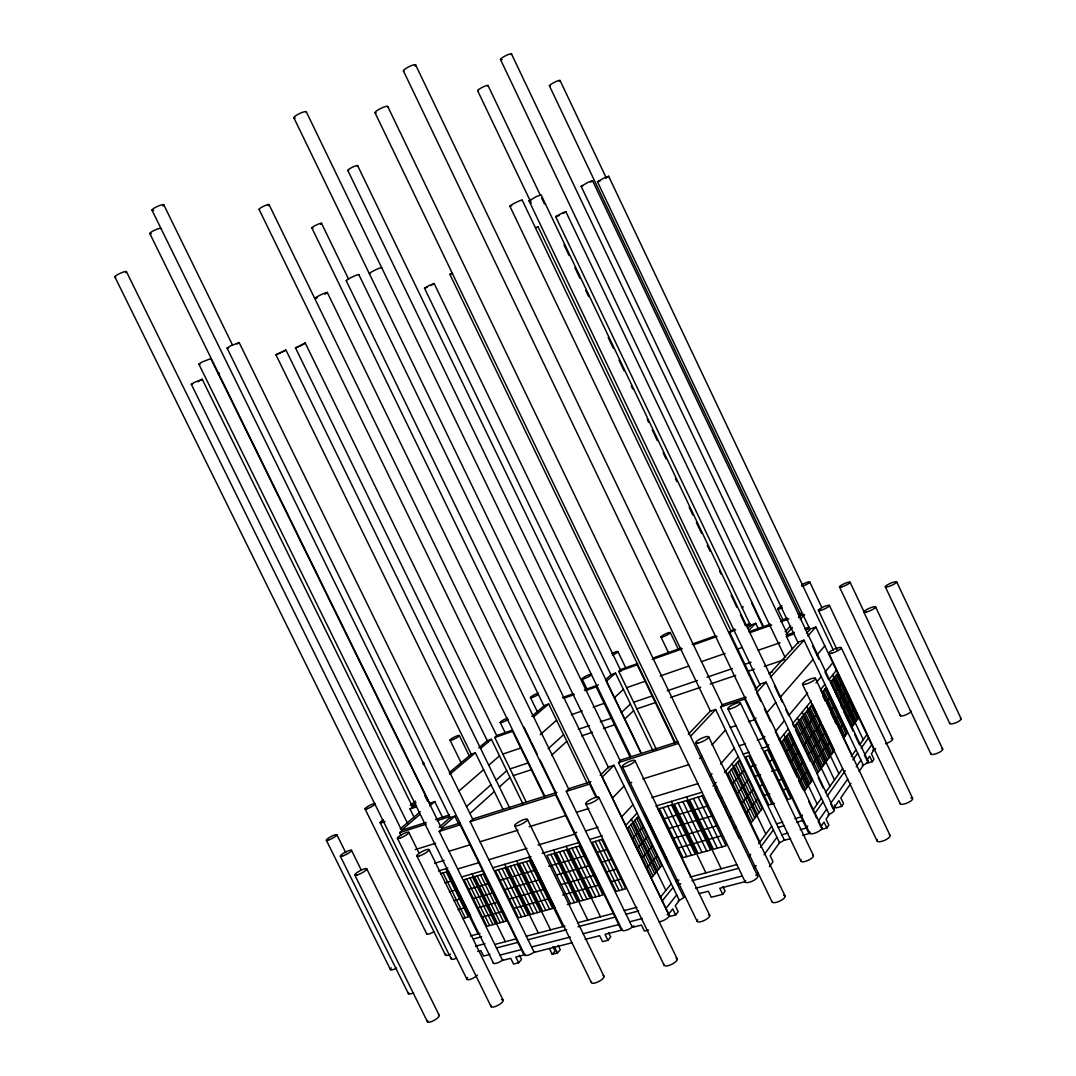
<?xml version="1.0" encoding="UTF-8"?>
<svg xmlns="http://www.w3.org/2000/svg" width="1076" height="1076" viewBox="0 0 1076 1076"><rect width="100%" height="100%" fill="white"/><g stroke="black" fill="none" stroke-linecap="round" stroke-linejoin="round"><path stroke-width="1.5" d="M611.477 675.688L424.509 288.22L429.042 285.543L434.153 283.526L621.027 671.155M434.153 283.526L432.942 284.441M675.459 742.965L449.889 274.38L452.135 272.874M821.069 829.583L826.879 827.995L828.856 825.104L826.045 819.213L829.26 814.586L766.058 682.117L760.396 684L755.137 689.783M834.599 805.104L835.971 807.982L841.661 806.395L843.544 803.637L840.813 797.894L850.914 783.288M866.799 763.288L872.259 761.687L873.954 759.212L871.372 753.765L874.115 749.797L815.864 627.026L810.537 628.868L806.489 633.32M859.078 771.492L863.409 765.265L803.987 640.166L798.567 642.022L769.259 674.249M866.879 760.248L869.664 756.213L872.259 761.687M826.65 809.125L818.15 821.27L820.786 826.798L824.055 822.091L826.879 827.995M847.659 779.105L830.578 803.53L833.16 808.95L838.917 800.625L841.661 806.395M856.214 766.892L860.961 760.1M871.708 744.74L864.445 755.123L866.261 758.97M807.699 826.099L806.327 828.049L800.194 829.731M823.153 801.781L814.599 813.833L808.587 801.243M827.094 796.227L845.238 770.672M852.891 759.898L857.666 753.173M861.163 748.237L868.48 737.934M812.864 810.201L821.445 798.204M825.4 792.676L842.642 768.56M851.264 756.495L856.052 749.797M866.906 734.612L859.576 744.874L854.546 734.289M769.475 866.637L773.012 861.715L770.147 855.743L779.562 842.777L715.661 709.487L710.066 711.33L688.344 734.357M802.414 815.043L801.028 816.966L794.908 818.675M755.877 875.38L757.84 872.676M760.234 685.183L529.029 200.835L536.695 196.397L541.12 194.931L834.29 809.757M754.142 868.345L756.119 865.642M764.041 854.842L776.926 837.289M804.35 790.981L807.928 786.166L784.942 738.015L781.23 742.561M817.101 773.792L820.894 768.681L798.405 721.498L794.478 726.327M760.436 847.323L773.388 829.905M748.681 856.994L750.671 854.317M758.674 843.651L771.667 826.301M699.158 893.631L708.331 891.237L711.236 897.263L722.709 894.304L725.09 891.103L722.911 886.57M799.764 781.378L803.368 776.603M804.175 775.54L807.726 770.833M812.609 764.377L816.428 759.32M817.289 758.177L821.055 753.2M821.903 752.084L825.601 747.174M826.435 746.072L830.094 741.243L821.983 724.229M839.657 728.587L843.14 723.96M847.485 718.217L850.565 714.141M851.25 713.227L854.29 709.205M795.177 771.761L798.809 767.053M799.616 765.991L803.207 761.337M808.116 754.948L811.963 749.959M812.837 748.829L816.63 743.906M817.478 742.803L821.217 737.948M822.051 736.858L825.722 732.083M835.366 719.562L838.89 714.989M846.368 705.291L843.261 709.313L851.708 727.107L854.761 722.991L833.591 678.378L830.416 682.265L842.562 707.833M847.054 704.377L850.121 700.409M740.611 836.348L739.037 838.379L724.794 808.748L726.408 806.771M668.573 913.363L670.039 916.375L675.661 914.936L678.189 911.681L675.284 905.669L679.386 900.464L613.979 765.305L608.505 767.053L600.179 775.366M790.578 762.144L794.236 757.491M795.056 756.441L798.674 751.842M803.624 745.52L807.498 740.584M808.372 739.468L812.192 734.599M813.053 733.509L816.818 728.721M817.666 727.645L821.365 722.911L817.625 715.056M831.075 710.537L834.626 706.017M839.024 700.409L842.158 696.428M842.858 695.526L845.938 691.599M734.289 828.52L735.876 826.489M746.731 812.743L751.68 806.475M752.797 805.077L757.652 798.917M665.829 908.574L676.696 894.896M785.978 752.528L789.676 747.914M790.497 746.878L794.128 742.332M799.132 736.092L803.032 731.209M803.907 730.106L807.767 725.291M808.627 724.215L812.42 719.481M813.268 718.418L817.007 713.738L812.488 704.255L808.722 708.869L830.82 755.285L834.438 750.402L830.712 742.548M826.785 701.512L830.363 697.046M834.801 691.491L837.948 687.564M838.661 686.676L841.768 682.789M662.144 900.975L673.078 887.404M729.541 818.634L731.142 816.644M742.077 803.046L747.067 796.845M748.183 795.446L753.079 789.367M660.355 897.276L671.303 883.759M737.41 793.335L742.44 787.202M743.556 785.816L748.492 779.804M779.306 739.952L788.372 728.896M811.371 700.893L792.555 723.812L793.98 726.798M820.786 689.434L824.969 684.336M836.429 670.375L828.681 679.817L825.01 672.083L832.811 662.749M768.842 744.821L767.376 746.596L761.31 748.466M585.156 939.402L599.641 935.716L602.533 941.648L607.953 940.289L610.684 936.981L608.518 932.542M784.444 720.664L775.325 731.599L797.155 777.316M807.592 692.944L788.654 715.634L785.789 709.609M816.012 682.87L821.27 676.562M721.66 796.913L720.032 798.863L715.11 788.627L716.75 786.69M732.756 783.61L737.8 777.544M738.943 776.186L743.906 770.228M535.646 227.641L538.121 226.861L537.422 227.453M764.861 736.482L763.382 738.23L757.329 740.127M646.878 867.794L651.464 862.414M652.5 861.203L657.019 855.891M712.958 786.112L716.118 782.427M724.538 772.568L738.23 756.562M766.515 713.159L775.769 702.48M813.106 659.386L780.033 697.557L774.532 685.99M816.899 655.015L824.808 645.882M642.13 857.989L646.743 852.663M647.779 851.452L652.338 846.207M798.325 643.233L581.148 186.296L588.572 182.059L592.553 180.728L868.023 760.907M709.891 776.321L712.016 773.873M720.49 764.121L734.262 748.277M549.392 948.507L552.23 954.318L557.435 953.013L560.287 949.731L558.148 945.374M750.752 625.896L555.687 216.706L562.237 213.021L565.895 211.73L763.745 627.16M552.23 954.318L555.095 951.049L552.956 946.692M756.051 718.055L754.545 719.763L748.506 721.687M637.369 848.17L642.022 842.898M643.058 841.714L647.644 836.509M592.553 180.728L590.711 182.086M565.895 211.73L565.142 212.362M632.607 838.352L637.288 833.133M638.337 831.95L642.95 826.812M460.326 822.925L442.397 828.587L439.223 831.425L502.613 960.411L510.75 958.339L513.561 964.069L518.605 962.791L521.524 959.536L519.426 955.246M699.723 758.58L701.955 756.092M712.043 744.901L725.48 729.972M766.058 682.117L756.657 692.527L760.88 701.364M770.389 677.329L803.987 640.166M807.834 635.916L815.864 627.026M809.932 629.379L597.476 181.75L604.806 177.567L608.666 176.289L833.254 649.944M790.645 838.581L784.431 840.275L720.57 706.999L744.659 699.091L746.179 697.423M625.6 825.574L637.086 813.039M493.494 963.249L198.845 364.091L202.113 361.993L210.815 358.604L441.792 828.789M608.666 176.289L607.752 177.042M621.471 817.061L633.024 804.646M720.57 706.999L722.911 704.498L745.439 697.087M792.582 649.393L786.448 636.508L788.372 634.45L794.317 632.379M690.658 736.145L715.661 709.487M785.883 634.611L792.501 627.564M800.221 619.332L804.633 614.625M785.144 631.706L790.685 625.815M798.459 617.584L800.678 615.23L803.207 614.329M799.589 615.176L801.405 613.253L798.311 614.356M407.723 823.745L191.313 384.266L194.272 382.41L202.207 379.25L412.78 807.309M524.9 955.259L227.076 348.086L230.479 345.907L239.154 342.558L472.673 819.132M624.04 786.085L612.352 798.231L602.143 777.168L613.979 765.305M576.615 832.205L574.705 834.182L538.121 845.05M202.207 379.25L200.405 380.474M239.154 342.558L237.07 344.011M748.842 630.227L755.742 623.313L758.472 629.057M683.852 897.613L618.539 762.615L621.255 759.885L677.84 741.741M747.497 628.465L750.967 625.008L755.742 623.313M648.586 930.054L644.389 931.103L641.457 925.078L632.432 927.364L566.326 791.385L569.244 788.533L590.899 781.687M756.737 689.07L729.501 632.029L734.505 629.07M624.631 719.239L633.643 710.604M621.403 712.554L630.455 704M551.45 755.392L566.823 741.283M614.288 697.799L623.408 689.407M572.284 942.684L534.221 952.368L470.172 821.674L473.292 818.836L556.897 792.434M548.209 748.708L563.636 734.706M469.916 813.55L494.328 791.559M499.399 786.973L509.997 777.423M466.486 806.556L490.992 784.727M496.076 780.194L506.729 770.698M656.414 749.447L618.767 671.37L620.892 669.474L637.732 663.489M441.55 827.955L454.812 816.146L459.223 825.117M653.213 751.209L615.539 673.092L606.313 681.296L641.067 753.281M439.116 827.336L449.997 817.679L454.812 816.146M605.465 679.75L611.249 674.612L615.539 673.092M540.246 734.639L556.588 720.194M285.57 350.225L275.9 354.69L471.328 754.451M458.914 791.102L483.622 769.649M488.76 765.197L499.493 755.877M402.303 829.502L419.801 814.505M429.795 805.924L434.798 801.647L443.083 818.5M533.481 717.019L548.706 703.96L587.133 783.153M401.066 835.541L399.626 832.636L402.787 829.919L426.19 822.414M400.245 828.829L420.286 811.681M531.826 716.307L544.55 705.426L548.706 703.96M412.283 805.951L416.022 802.817M449.728 774.411L475.377 752.797L502.963 809.233M480.569 748.425L491.396 739.293L523.07 804.202M414.448 818.016L410.01 809.004L412.996 806.489L416.13 805.453M526.393 802.387L494.745 737.504L497.246 735.392L512.095 730.241M410.413 805.292L415.403 801.109M449.311 772.608L471.18 754.236L475.377 752.797M478.793 747.833L487.24 740.732L491.396 739.293M284.037 351.153L284.938 350.641M605.6 178.32L606.81 177.634M563.219 213.478L564.295 212.873M302.316 344.952L305.261 343.042L295.47 347.817L487.912 742.077M430.857 285.57L431.987 284.979M197.903 381.778L199.248 381.106M281.656 352.377L282.921 351.758M299.787 346.176L301.078 345.571M218.146 373.843L219.544 373.184M279.074 353.574L280.352 353.009M559.345 215.415L555.687 216.706M297.42 347.212L298.536 346.741M426.136 287.749L427.185 287.319M452.525 273.506L449.889 274.38M600.018 181.037L597.476 181.75M277.917 354.058L275.9 354.69M652.729 658.149L681.121 648.048M692.15 644.12L715.809 635.714M745.264 625.237L749.878 623.596M618.767 671.37L637.167 664.833L675.029 743.489M652.244 659.48L682.265 648.815M693.321 644.887L717.019 636.467M729.501 632.029L735.675 629.837M746.448 626.017L749.528 624.914M562.533 697.53L573.441 693.684M584.349 689.837L598.377 684.887M748.829 631.814L770.47 624.174M781.297 620.354L787.484 618.175M563.38 698.405L574.302 694.558M585.223 690.698L596.144 686.851L630.28 757.477M749.999 632.648L771.694 625.008M781.001 621.726L788.748 618.996M626.622 687.685L645.075 681.269M660.193 676.01L688.694 666.098M701.377 661.686L725.13 653.428M737.638 649.07L742.279 647.456M804.74 628.774L809.206 627.227M494.745 737.504L512.593 731.33L544.429 796.697M786.448 636.508L793.9 633.925M805.83 629.796L808.816 628.761M571.275 714.72L582.237 710.94M593.185 707.161L604.134 703.381M758.378 650.213L780.127 642.708M633.656 702.278L652.15 695.957M667.295 690.792L697.45 680.503M706.986 677.248L732.379 668.586M744.915 664.309L751.102 662.197M502.828 754.088L520.73 748.035M636.844 708.882L655.351 702.615M670.509 697.49L700.705 687.268M710.241 684.054L735.661 675.446M748.21 671.195L754.41 669.097M578.35 729.299L589.325 725.587M600.3 721.875L611.276 718.163M764.31 666.434L784.538 659.588M581.551 735.903L592.54 732.218M603.528 728.533L614.517 724.847M769.246 673.011L772.366 671.962M582.667 186.014L581.148 186.296M530.777 200.499L529.029 200.835M510.064 768.91L527.993 762.965M410.01 809.004L416.291 806.946M513.333 775.621L531.288 769.73M430.319 803.113L434.798 801.647M435.551 819.414L449.593 814.909M399.626 832.636L426.204 824.135M437.138 820.638L449.647 816.63M618.539 762.615L678.418 743.462M730.375 727.484L736.428 725.547M192.725 384.011L191.313 384.266M439.223 831.425L460.178 824.821L524.012 954.963L515.781 957.062L518.605 962.791M470.172 821.674L555.525 794.787L621.417 930.175L605.048 934.345L607.953 940.289M566.326 791.385L589.567 784.054L596.158 797.612M296.492 347.561L295.47 347.817M739.158 745.789L745.211 743.893M415.228 849.623L435.619 843.288M628.572 783.355L631.733 782.373M642.802 778.943L688.64 764.713M743.126 754.074L749.192 752.205M448.961 851.25L469.983 844.821M480.017 841.755L518.081 830.134M529.177 826.731L565.653 815.595M576.48 812.286L588.922 808.48M750.456 766.731L756.011 765.049M769.434 760.988L772.528 760.06M434.596 863.261L444.038 860.41M651.814 797.585L697.773 783.691M438.403 870.982L447.858 868.157M655.889 806.032L701.915 792.286M755.043 776.294L760.597 774.639M771.505 771.384L777.128 769.703M200.378 363.876L198.966 364.213M440.501 873.685L446.284 871.963L468.383 916.9L462.559 918.5M457.663 868.964L478.753 862.696M488.813 859.711L526.984 848.359M585.559 830.954L598.041 827.256M759.616 785.857L762.669 784.955M778.647 780.248L781.741 779.333M461.604 876.98L482.72 870.78M492.795 867.834L531.019 856.617M542.169 853.349L578.794 842.602M589.675 839.414L602.17 835.743M445.047 882.898L450.831 881.204M664.201 818.715L676.454 815.124M679.238 814.317L691.626 810.685M694.45 809.851L706.972 806.193M764.202 795.406L769.77 793.779M783.247 789.865L786.341 788.964M228.542 347.911L227.076 348.086M449.432 891.816L455.215 890.134M668.909 828.453L681.175 824.915M683.973 824.108L696.374 820.531M699.198 819.724L711.747 816.092M468.759 889.287L477.354 886.812M479.304 886.247L487.966 883.759M500.138 880.262L509.889 877.465M512.095 876.819L521.941 873.994M524.187 873.349L534.126 870.497M548.706 866.301L558.834 863.396M561.147 862.737L571.383 859.791M573.71 859.119L584.053 856.146M597.193 852.367L606.73 849.637M425.316 288.059L424.509 288.22M774.357 803.342L768.775 804.942L745.722 756.845L748.762 755.903L771.828 804.068M453.816 900.72L459.613 899.065M673.616 838.191L685.896 834.707M688.694 833.913L701.122 830.376M703.946 829.569L716.508 825.991M473.305 898.541L481.913 896.106M483.864 895.541L492.539 893.093M504.738 889.637L514.489 886.88M516.709 886.247L526.567 883.463M528.814 882.831L538.767 880.007M556.494 874.99L563.528 872.999M565.828 872.354L576.09 869.448M578.417 868.789L588.774 865.857M601.941 862.132L611.477 859.428M458.188 909.61L463.998 907.983M678.324 847.928L690.617 844.485M693.415 843.692L705.856 840.208M708.694 839.414L721.27 835.891M776.536 823.799L782.655 822.091M477.852 907.781L486.473 905.387M488.423 904.835L497.112 902.414M509.325 899.011L519.103 896.281M521.322 895.662L531.194 892.919M533.44 892.286L543.407 889.516M561.174 884.566L568.209 882.602M570.522 881.957L580.784 879.092M583.125 878.446L593.495 875.555M606.676 871.883L616.239 869.22M778.257 827.404L784.377 825.695M796.643 822.293L802.763 820.598M482.398 917.021L491.019 914.654M492.983 914.116L501.685 911.735M513.911 908.373L523.703 905.696M525.935 905.077L535.821 902.361M538.067 901.755L548.047 899.011M562.694 894.99L572.889 892.192M575.203 891.56L585.479 888.736M587.819 888.103L598.216 885.252M611.424 881.621L620.986 878.998M781.795 834.788L787.928 833.093M802.683 835.299L808.977 833.591L744.659 699.091M567.361 904.539L577.556 901.782L553.992 853.456L546.985 855.501L570.509 903.692M470.387 935.972L479.936 933.403M675.782 880.935L678.983 880.074M690.214 877.061L736.71 864.606M473.628 938.904L481.591 936.779M677.544 884.58L680.758 883.719M691.989 880.733L738.513 868.332M475.417 946.207L484.994 943.692M695.621 888.251L742.198 875.998M494.772 944.472L516.13 938.877M526.298 936.214L564.954 926.086M577.839 922.724L613.266 913.443M624.268 910.565L636.898 907.256M477.717 951.386L480.864 950.552L483.581 956.053L489.97 954.412M744.942 881.688L719.79 888.251L722.709 894.304M496.48 947.956L517.852 942.388M528.034 939.738L566.702 929.677M577.987 926.745L615.042 917.102M626.044 914.237L638.687 910.942M499.99 955.098L521.389 949.597M531.584 946.988L570.307 937.035M583.205 933.712L618.7 924.593M629.716 921.769L642.359 918.514M365.073 809.017L426.769 933.981M366.701 868.722L439.142 1015.179M351.462 850.282L361.065 869.677M336.842 834.694L345.759 852.717M354.851 875.151L427.481 1021.81M340.352 856.267L408.45 993.726M326.364 840.302L390.48 969.651M448.611 871.278L457.556 889.462M458.282 890.955L470.723 916.254M446.015 868.709L478.08 933.901M443.11 872.905L465.182 917.788M428.988 849.489L503.03 999.94M408.786 832.299L419.115 853.268M416.937 856.052L491.167 1006.732M126.443 271.69L401.994 830.941M397.474 838.406L467.024 979.456M114.823 276.814L451.355 959.12M383.244 819.818A6.053 1.143 -27.4 0 0 380.178 822.71L445.531 955.192M504.725 864.337L538.363 933.053M502.102 868.601L525.263 915.905M498.376 869.677L521.524 916.913M163.848 204.965L232.537 345.073M480.555 874.882L503.555 921.769M151.972 210.102L450.373 818.137M477.246 875.851L500.232 922.67M472.122 873.9L505.397 941.688M469.97 877.976L492.889 924.647M149.779 233.452L429.943 803.772M466.702 878.931L489.593 925.548M424.738 795.473L427.643 801.378M559.439 851.856L583.058 900.303M553.615 849.986L587.805 920.115M305.261 343.042L497.031 736.293M550.845 854.371L574.396 902.643M527.469 819.508A7.128 1.627 -26.8 0 1 517.879 825.615A7.128 1.627 -26.8 0 1 517.852 822.481A7.128 1.627 -26.8 0 1 527.469 819.508L604.066 976.457M285.853 349.835L509.688 808.036M531.571 859.993L554.96 907.888M514.664 825.548L591.316 982.415M528.921 857.236L562.842 926.638M526.231 861.553L549.594 909.341M522.452 862.656L545.774 910.363M459.358 735.648A5.205 0.874 -26.6 0 1 452.176 739.898A5.205 0.874 -26.6 0 1 452.512 738.055A5.205 0.874 -26.6 0 1 459.358 735.648L469.607 756.603M516.762 860.8L550.549 929.866M554.584 947.189L557.435 953.013M514.099 865.091L537.368 912.636M450.01 740.086L461.106 762.75M510.36 866.193L533.588 913.658M311.906 227.991L544.147 706.381M585.694 803.691L664.107 965.159M530.455 697.557L537.758 712.554M598.848 840.356L622.762 889.57M595.216 841.419L619.104 890.565M327.292 292.43L568.989 789.73M524.012 727.107L530.777 741.014M531.45 742.413L537.26 754.343M540.031 760.033L555.835 792.514M269.04 204.588L622.143 929.987M575.956 847.041L599.695 895.81M572.015 848.184L595.727 896.873M259.114 209.47L544.846 796.2M566.151 846.314L600.475 916.792M563.34 850.726L586.985 899.24M500.192 722.44L505.33 732.998M582.062 678.929L587.187 689.514M306.283 111.783L620.099 760.584M622.305 766.569L697.127 921.271M644.497 813.039L668.075 861.782M636.656 818.338L660.328 867.216M634.894 820.275L658.606 869.273M293.909 117.889L608.639 767.861M631.383 819.266L665.869 890.471M675.661 914.936L672.742 908.911L668.559 914.223L613.051 799.683M630.94 824.606L654.786 873.833M629.151 826.583L653.051 875.918M358.819 274.568L669.339 915.326M321.509 223.283L348.597 279.141M598.888 797.464A7.303 1.735 -26.2 0 1 589.271 803.664A7.303 1.735 -26.2 0 1 588.707 800.611A7.303 1.735 -26.2 0 1 598.888 797.464L677.248 959.025M346.243 280.728L596.844 797.276M374.999 112.711L745.251 882.024M698.163 797.087L722.13 846.852M693.388 798.513L717.315 848.184M611.881 653.562A5.071 0.834 -25.6 0 1 617.906 651.585L625.882 668.142M686.569 796.872L721.216 868.762M682.87 801.633L706.73 851.103M678.149 803.032L701.969 852.421M671.411 801.391L705.896 872.865M667.766 806.126L691.518 855.312M357.649 165.637L641.256 753.065M663.098 807.511L686.811 856.604M634.934 760.611A6.994 1.587 -25.8 0 1 625.869 766.421A6.994 1.587 -25.8 0 1 625.062 763.758A6.994 1.587 -25.8 0 1 634.934 760.611L709.716 915.394M657.154 807.377L690.752 876.913M347.817 170.465L630.818 756.132M737.625 762.144L760.745 810.376M403.433 70.935L710.604 711.438M735.715 764.39L758.903 812.757M670.321 632.553L678.216 649.03M732.083 763.758L765.83 834.088M731.451 769.407L754.801 818.056M729.501 771.694L752.918 820.477M725.829 771.075L759.885 842.024M660.96 637.005L668.855 653.468M708.64 736.804L785.05 895.972M695.634 742.938L772.097 902.024M387.723 106.443L757.76 876.173M720.705 800.275L724.108 807.336M788.318 733.872L811.169 781.781M786.919 735.594L809.825 783.597M477.636 90.707L531.208 202.92M783.879 734.383L817.182 804.162M783.799 739.414L806.825 787.645M538.121 226.861L731.478 631.814M782.387 741.149L805.467 789.488M522.223 200.149L821.929 827.673M764.404 708.734L770.577 721.673M798.58 780.315L802.871 789.273M815.312 815.326L816.724 818.298M509.876 206.175L809.757 833.375M740.355 702.83L813.389 855.474M727.901 708.721L800.961 861.284M415.632 64.91L722.642 705.748M824.835 689.111L846.341 734.357M823.463 690.792L845.01 736.145M815.366 678.257L889.987 835.258M820.544 689.729L851.156 754.155M822.79 695.849L825.332 701.189M830.981 713.079L833.846 719.104M834.559 720.611L835.998 723.623M777.787 608.976L782.83 619.574M511.557 54.042L788.21 635.822M802.535 684.323L877.209 841.23M811.331 705.668L833.322 751.909M809.892 707.43L831.95 753.765M500.475 59.489L785.103 657.436M806.865 706.381L838.93 773.752M806.691 711.357L828.856 757.921M805.225 713.146L827.457 759.817M763.126 627.12L751.653 603.031A5.367 0.915 -24.8 0 1 751.68 603.286M802.171 712.11L834.492 779.965M801.983 717.127L824.324 764.041M800.504 718.943L822.898 765.964M797.397 717.921L829.973 786.274M797.195 722.991L819.724 770.255M795.689 724.834L818.285 772.205M780.759 699.064L782.198 702.077M795.42 729.797L810.403 761.243M818.258 777.706L823.261 788.183M488.06 85.582L540.152 194.823M541.591 197.849L544.483 203.915M564.026 244.884L569.083 255.496M574.866 267.642L579.937 278.254M585.721 290.399L588.612 296.465M608.155 337.42L613.212 348.046M619.009 360.178L624.067 370.803M631.303 385.975L632.755 389.014M647.214 419.344L648.667 422.384M652.285 429.97L657.342 440.595M663.139 452.727L666.031 458.793M675.432 478.524L676.885 481.55M689.178 507.347L692.796 514.933M696.414 522.519L701.485 533.131M707.268 545.276L710.16 551.342M719.562 571.06L721.014 574.1M731.142 595.337L736.925 607.469M740.544 615.055L745.614 625.681M829.367 605.371L892.555 738.808M841.176 647.577L912.529 798.163M809.717 581.955L821.808 607.469M818.5 610.522L837.182 649.931M560.098 80.552L606.097 177.54M828.87 653.388L900.276 803.907M836.469 674.854L857.545 719.252M835.272 676.32L856.388 720.799M832.582 675.069L863.261 739.71M832.622 679.575L853.819 724.256M549.419 85.784L801.001 615.714M831.398 681.068L852.663 725.829M812.716 646.192L818.93 659.279M840.894 705.533L842.333 708.559M843.772 711.586L853.107 731.263M885.279 586.716L949.637 723.274M875.514 606.756L942.737 749.219M850.027 582.129L864.337 612.419M863.92 612.244L930.982 754.195M839.549 587.106L900.397 715.782M896.738 581.981A6.241 1.197 -23.7 0 1 888.023 586.716A6.241 1.197 -23.7 0 1 888.265 584.362A6.241 1.197 -23.7 0 1 896.738 581.981L961.177 718.849M889.381 834.882A7.088 2.313 -23.4 0 1 884.257 840.49A7.088 2.313 -23.4 0 1 877.33 839.899M833.779 809.434A6.591 1.977 -24 0 1 833.389 811.734A6.591 1.977 -24 0 1 827.928 814.868M821.405 827.323A6.725 2.071 -24.2 0 1 816.2 832.636A6.725 2.071 -24.2 0 1 809.999 832.125M511.719 205.812A6.873 0.686 -26.3 0 1 510.979 205.207A6.873 0.686 -26.3 0 1 518.645 201.212A6.873 0.686 -26.3 0 1 522.008 200.445M812.864 855.084A6.859 2.206 -24.4 0 1 807.511 860.639A6.859 2.206 -24.4 0 1 801.23 859.939M403.756 71.164A6.806 1.345 -26.5 0 1 409.875 66.255A6.806 1.345 -26.5 0 1 415.04 65.959M784.74 839.616A6.631 2.018 -24.6 0 1 779.185 842.79M910.942 797.733A6.806 2.112 -23.1 0 1 908.709 802.293A6.806 2.112 -23.1 0 1 900.101 803.382M801.512 584.927A5.501 0.955 -24.4 0 1 808.305 582.008A5.501 0.955 -24.4 0 1 808.627 583.273A5.501 0.955 -24.4 0 1 801.902 586.407M782.413 607.886A5.689 1.022 -24.5 0 1 777.719 608.868A5.689 1.022 -24.5 0 1 782.037 605.828M478.416 90.868A5.81 0.968 -26.7 0 1 482.035 87.465A5.81 0.968 -26.7 0 1 487.912 85.945M742.978 607.658A5.367 0.915 -24.8 0 1 742.911 606.46M960.357 718.243A6.214 1.722 -22.6 0 1 956.228 722.601A6.214 1.722 -22.6 0 1 949.812 722.722M866.637 760.584A6.241 1.762 -23.6 0 1 867.619 762.292A6.241 1.762 -23.6 0 1 862.132 765.561M875.73 748.748A6.133 1.695 -23.5 0 1 872.851 750.107M891.184 738.526A6.026 1.654 -23.4 0 1 891.883 740.423A6.026 1.654 -23.4 0 1 885.535 743.704M502.156 59.53A6.2 1.103 -27 0 1 501.443 58.306A6.2 1.103 -27 0 1 508.316 54.526A6.2 1.103 -27 0 1 511.382 54.446M941.93 748.519A6.443 1.87 -22.8 0 1 937.546 753.2A6.443 1.87 -22.8 0 1 930.996 753.16M508.302 719.306A5.313 0.915 -26.4 0 1 501.86 722.426A5.313 0.915 -26.4 0 1 501.08 721.445A5.313 0.915 -26.4 0 1 507.388 718.149M259.504 209.538A5.555 0.901 -25.3 0 1 261.199 207.52A5.555 0.901 -25.3 0 1 267.655 204.682A5.555 0.901 -25.3 0 1 268.18 205.718M424.334 764.054A5.393 0.928 -26.9 0 1 423.137 764.727M422.518 762.978A5.393 0.928 -26.9 0 1 423.742 762.427M369.714 273.681A6.873 0.686 -25.8 0 1 374.905 270.184A6.873 0.686 -25.8 0 1 381.603 267.87M684.686 896.55A6.712 2.085 -26 0 1 678.122 900.706M438.618 1014.856A6.712 2.031 -29 0 1 433.749 1020.573A6.712 2.031 -29 0 1 427.67 1020.532M534.745 951.628A6.55 1.95 -27.7 0 1 527.657 955.3A6.55 1.95 -27.7 0 1 524.9 954.13M503.151 959.671A6.483 1.896 -28 0 1 496.816 963.114A6.483 1.896 -28 0 1 493.319 962.778M477.448 975.071A6.416 1.883 -28.3 0 1 469.566 979.55A6.416 1.883 -28.3 0 1 467.751 977.519M153.612 210.331A6.51 1.21 -24.6 0 1 153.451 208.609A6.51 1.21 -24.6 0 1 161.44 204.911A6.51 1.21 -24.6 0 1 162.96 206.014M501.483 999.591A6.846 2.152 -28.4 0 1 502.048 1002.415A6.846 2.152 -28.4 0 1 494.422 1006.786A6.846 2.152 -28.4 0 1 491.234 1005.455M676.051 958.218A7.263 2.488 -26.4 0 1 672.164 964.136A7.263 2.488 -26.4 0 1 664.174 964.419M633.777 925.723A6.779 2.112 -26.6 0 1 626.313 930.215A6.779 2.112 -26.6 0 1 622.251 929.328M317.299 297.864A6.927 0.699 -25.5 0 1 315.806 297.541A6.927 0.699 -25.5 0 1 323.984 293.412A6.927 0.699 -25.5 0 1 326.862 293.035M326.041 293.587A6.927 0.699 -25.5 0 1 324.898 294.273M346.633 280.728A7.021 0.713 -25.7 0 1 351.825 277.191A7.021 0.713 -25.7 0 1 358.792 274.797M667.107 914.681A6.859 2.179 -26.2 0 1 667.927 917.707A6.859 2.179 -26.2 0 1 659.131 921.809M708.492 914.708A6.954 2.273 -25.8 0 1 708.048 918.11A6.954 2.273 -25.8 0 1 699.938 921.89A6.954 2.273 -25.8 0 1 697.611 919.792M295.201 118.024A6.9 1.399 -25.7 0 1 298.388 114.123A6.9 1.399 -25.7 0 1 306.297 112.173M603.044 975.636A7.088 2.34 -27.3 0 1 598.821 981.5A7.088 2.34 -27.3 0 1 591.45 981.675M396.587 968.05A5.918 1.574 -28.7 0 1 391.234 969.92A5.918 1.574 -28.7 0 1 391.341 967.889M385.02 821.392A6.053 1.143 -27.4 0 1 380.178 822.71M450.521 954.224A6.026 1.654 -28.2 0 1 445.679 954.156M151.326 233.613A6.106 1.063 -24.6 0 1 153.343 230.815A6.106 1.063 -24.6 0 1 160.916 228.596M433.991 931.587A5.689 1.466 -28.1 0 1 428.934 933.968A5.689 1.466 -28.1 0 1 426.674 933.605M910.323 710.671A5.824 1.533 -23.2 0 1 906.221 714.733A5.824 1.533 -23.2 0 1 900.451 714.894M538.39 694.45A5.138 0.847 -26.1 0 1 531.853 697.571A5.138 0.847 -26.1 0 1 531.786 696.253A5.138 0.847 -26.1 0 1 538.323 693.146M413.52 992.839A6.295 1.775 -28.8 0 1 408.665 992.583M783.637 895.313A7.155 2.408 -24.8 0 1 780.49 900.747A7.155 2.408 -24.8 0 1 772.057 901.365M617.906 651.585A5.071 0.834 -25.6 0 1 612.405 655.096M591.518 674.437A5.232 0.888 -25.8 0 1 584.994 678.431A5.232 0.888 -25.8 0 1 583.595 677.45A5.232 0.888 -25.8 0 1 591.302 674.289M348.759 170.492A5.474 0.874 -25.9 0 1 349.149 169.053A5.474 0.874 -25.9 0 1 355.47 165.96A5.474 0.874 -25.9 0 1 357.259 166.323M312.887 227.924A5.353 0.74 -25.6 0 1 313.425 226.565A5.353 0.74 -25.6 0 1 319.976 223.499A5.353 0.74 -25.6 0 1 320.554 224.333M757.302 875.756A6.9 2.206 -25.1 0 1 751.626 881.473A6.9 2.206 -25.1 0 1 745.641 880.639M376.156 112.872A7.102 1.305 -26.2 0 1 379.949 108.837A7.102 1.305 -26.2 0 1 387.656 106.86M456.52 958.138A6.214 1.735 -28.2 0 1 451.49 958.043M115.603 277.016A6.362 1.022 -24.4 0 1 116.907 275.039A6.362 1.022 -24.4 0 1 124.386 271.744A6.362 1.022 -24.4 0 1 125.65 272.605M550.092 85.959A5.972 0.901 -27 0 1 551.41 84.036A5.972 0.901 -27 0 1 558.283 80.66A5.972 0.901 -27 0 1 559.318 81.426M812.259 780.315L808.735 785.077L785.776 736.979L789.434 732.5L812.259 780.315M825.48 762.494L821.741 767.524L799.293 720.422L803.167 715.661L825.48 762.494M830 756.401L826.314 761.364L804.041 714.598L807.861 709.918L830 756.401M847.404 732.917L843.934 737.598L822.346 692.164L825.951 687.752L847.404 732.917M858.473 718.001L855.447 722.063L834.303 677.503L837.437 673.67L858.473 718.001M756.307 816.106L751.398 822.441L727.927 773.55L733.012 767.565L756.307 816.106M762.238 808.466L757.41 814.693L734.155 766.22L739.158 760.328L762.238 808.466M656.185 872.152L651.639 877.599L627.685 828.184L632.392 823.019L656.185 872.152M661.713 865.561L657.221 870.928L633.455 821.862L638.095 816.765L661.713 865.561M767.753 750.08L764.673 751.021L787.847 799.481L790.941 798.594L767.753 750.08M671.558 804.996L659.332 808.627L683.018 857.653L695.338 854.25L671.558 804.996M686.717 800.49L674.343 804.162L698.136 853.483L710.59 850.04L686.717 800.49M702.036 795.931L689.528 799.656L713.428 849.26L726.031 845.776L702.036 795.931M472.633 877.196L464.052 879.697L486.93 926.261L495.579 923.934L472.633 877.196M483.232 874.102L474.583 876.631L497.542 923.396L506.258 921.043L483.232 874.102M505.115 867.713L495.377 870.565L518.497 917.734L528.303 915.084L505.115 867.713M517.153 864.203L507.321 867.068L530.535 914.479L540.434 911.816L517.153 864.203M529.311 860.652L519.385 863.557L542.694 911.197L552.687 908.507L529.311 860.652M566.514 849.798L556.292 852.784L579.883 901.163L590.173 898.379L566.514 849.798M579.157 846.099L568.841 849.112L592.526 897.747L602.923 894.936L579.157 846.099M601.793 839.495L592.284 842.266L616.144 891.358L625.734 888.776L601.793 839.495M805.292 684.296A7.115 1.614 -24.2 0 0 815.473 678.674A7.115 1.614 -24.2 0 0 806.126 680.906A7.115 1.614 -24.2 0 0 805.292 684.296M730.348 708.761A6.9 1.533 -24.9 0 0 740.382 703.26A6.9 1.533 -24.9 0 0 731.667 705.305A6.9 1.533 -24.9 0 0 730.348 708.761M831.587 653.28A6.833 1.466 -24 0 0 841.298 647.94A6.833 1.466 -24 0 0 832.219 650.24A6.833 1.466 -24 0 0 831.587 653.28M820.853 610.321A6.053 1.143 -24.2 0 0 829.462 605.654A6.053 1.143 -24.2 0 0 821.486 607.873A6.053 1.143 -24.2 0 0 820.853 610.321M866.557 612.029A6.469 1.291 -23.8 0 0 875.649 607.066A6.469 1.291 -23.8 0 0 866.947 609.419A6.469 1.291 -23.8 0 0 866.557 612.029M357.272 874.99A6.738 1.412 -27.9 0 0 366.741 869.126A6.738 1.412 -27.9 0 0 358.321 871.721A6.738 1.412 -27.9 0 0 357.272 874.99M399.895 838.164A6.443 1.305 -27.5 0 0 408.867 832.636A6.443 1.305 -27.5 0 0 400.635 835.258A6.443 1.305 -27.5 0 0 399.895 838.164M419.573 855.837A6.886 1.493 -27.5 0 0 429.095 849.865A6.886 1.493 -27.5 0 0 420.232 852.622A6.886 1.493 -27.5 0 0 419.573 855.837M328.436 840.074A5.945 1.089 -27.7 0 0 336.855 835.003A5.945 1.089 -27.7 0 0 329.538 837.41A5.945 1.089 -27.7 0 0 328.436 840.074M367.145 808.735A5.703 1.022 -27.4 0 0 375.161 803.933A5.703 1.022 -27.4 0 0 367.992 806.341A5.703 1.022 -27.4 0 0 367.145 808.735M841.876 586.85A5.851 1.063 -24.1 0 0 850.134 582.385A5.851 1.063 -24.1 0 0 842.36 584.631A5.851 1.063 -24.1 0 0 841.876 586.85M342.571 856.066A6.322 1.237 -27.8 0 0 351.489 850.632A6.322 1.237 -27.8 0 0 343.661 853.133A6.322 1.237 -27.8 0 0 342.571 856.066M698.095 743.099A7.196 1.668 -25.2 0 0 708.613 737.289A7.196 1.668 -25.2 0 0 699.696 739.252A7.196 1.668 -25.2 0 0 698.095 743.099M662.641 636.884A5.178 0.861 -25.3 0 0 670.267 632.822A5.178 0.861 -25.3 0 0 664 634.638A5.178 0.861 -25.3 0 0 662.641 636.884"/></g></svg>
